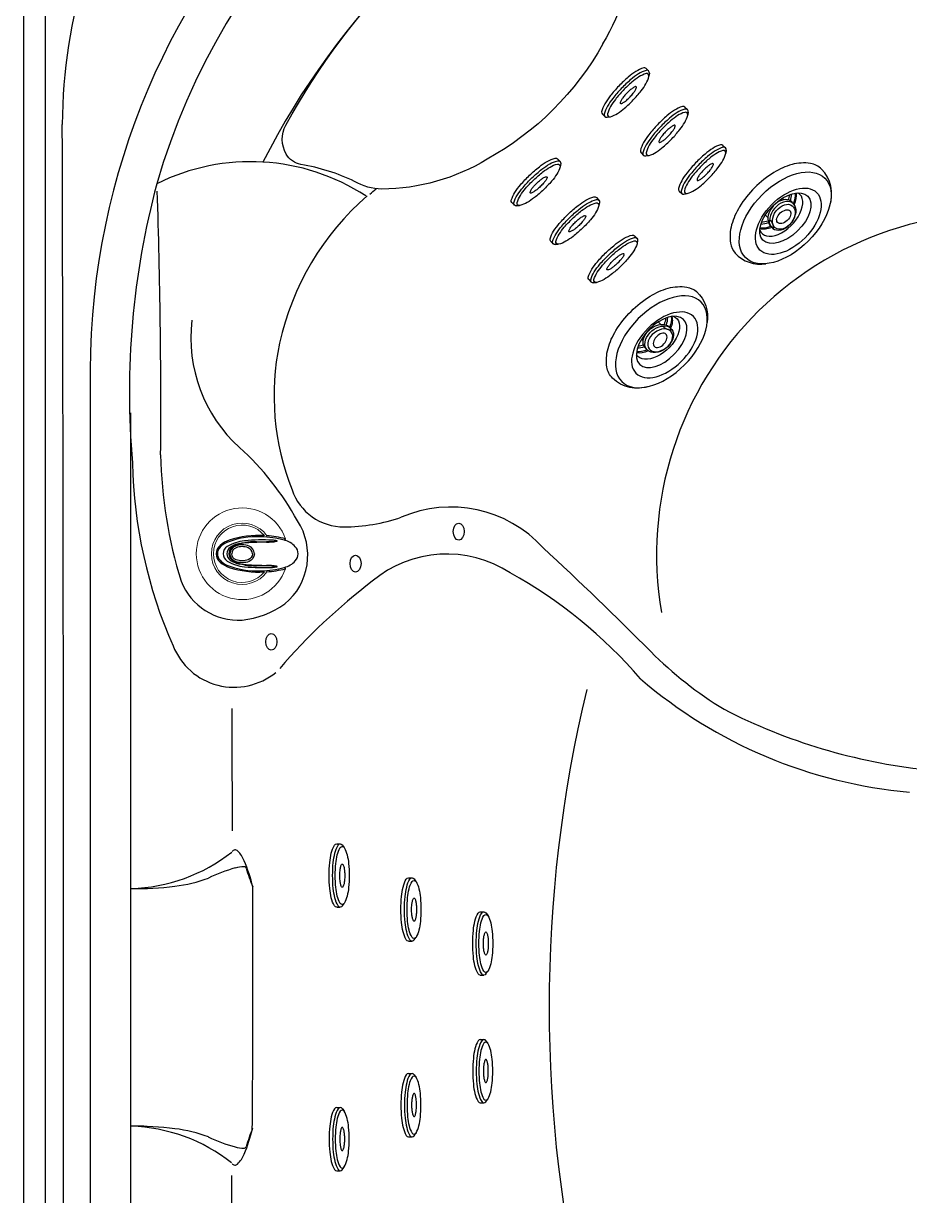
# Model space of a CAD drawing. Extents: x 528 to 612, y 788 to 934.
# Drawn here: x 528.23 to 554.33, y 842.09 to 876.61 of the extents above; entities that cross this region are included whole.
import ezdxf

# ---------------------------------------------------------------- set-up
doc = ezdxf.new("R2010")
doc.units = 0
doc.header["$MEASUREMENT"] = 0
doc.layers.add('1', color=4, linetype='Continuous')
doc.layers.add('2', color=7, linetype='Continuous')

# ---------------------------------------------------------------- blocks, each defined once
blk = doc.blocks.new('MJET')
at = {"layer": '1', "color": 3}
for p, q in [((-0.946, -0.157), (-0.852, -0.104)), ((-0.554, -0.74), (-0.502, -0.71))]:
    blk.add_line(p, q, dxfattribs=at)
at = {"layer": '1'}
blk.add_lwpolyline([(0.046, -2.04, 0.159602), (0.288, -1.764, 0.106361), (0.39, -1.23, 0.071169), (0.294, -0.656, 0.057483), (0, 0, 0.057483), (-0.436, 0.572, 0.071169), (-0.895, 0.93, 0.106361), (-1.412, 1.095, 0.139254), (-1.729, 1.037, 0.159602)], format="xyb", dxfattribs=at)
for centre, radius, start, end in [((-1.222, 0.134), 1.036, 119.3208, 174.577), ((-0.481, -1.132), 1.05, 236.7737, 300.1392)]:
    blk.add_arc(centre, radius, start, end, dxfattribs=at)
at = {"layer": '1', "color": 3}
for centre, radius, start, end in [((-0.134, -0.092), 0.966, 169.3755, 182.7087), ((-0.077, -0.06), 0.966, 172.9807, 184.5691), ((-1.256, -0.243), 0.0367, 125.7131, 173.0988), ((-1.077, -0.503), 0.352, 100.3995, 124.643), ((-1.136, -0.322), 0.165, 61.4818, 91.5367), ((-1.07, -0.2), 0.0266, 348.2864, 61.4818), ((-0.134, -0.092), 0.966, 238.8747, 251.0567), ((-0.077, -0.06), 0.966, 237.3676, 247.1634)]:
    blk.add_arc(centre, radius, start, end, dxfattribs=at)
at = {"layer": '1'}
blk.add_ellipse((-1.085, -0.649), major_axis=(-0.847, 1.421), ratio=0.582043, dxfattribs=at)
at = {"layer": '1', "color": 3}
for centre, major_axis, ratio in [((-1.202, -0.713), (-0.617, 1.016), 0.582633), ((-1.093, -0.651), (-0.462, 0.802), 0.562663), ((-1.041, -0.616), (-0.255, 0.321), 0.687109), ((-1.04, -0.617), (-0.121, 0.22), 0.601926)]:
    blk.add_ellipse(centre, major_axis=major_axis, ratio=ratio, dxfattribs=at)
for centre, major_axis, ratio, start_param, end_param in [((-0.931, -0.553), (-0.427, 0.679), 0.579291, 6.026519, 9.533585), ((-0.678, -0.427), (-0.427, 0.679), 0.579291, 6.578896, 7.179786), ((-0.644, -0.404), (-0.427, 0.679), 0.579291, 6.646969, 7.192996), ((-1.006, -0.596), (-0.285, 0.376), 0.697464, 6.107579, 11.857587), ((-1.168, -0.222), (-0.124, -0.017), 0.236606, 6.126494, 9.424778), ((-0.941, -0.561), (-0.285, 0.376), 0.697464, 2.921818, 6.286736), ((-0.678, -0.427), (-0.427, 0.679), 0.579291, 8.429339, 8.995074), ((-0.644, -0.404), (-0.427, 0.679), 0.579291, 8.436954, 8.937403)]:
    blk.add_ellipse(centre, major_axis=major_axis, ratio=ratio, start_param=start_param, end_param=end_param, dxfattribs=at)
blk = doc.blocks.new('MINI')
at = {"layer": '1', "color": 3}
for p, q in [((0.223, 0.931), (0.327, 0.931)), ((0.391, 0.895), (0.44, 0.828)), ((0.391, 0.895), (0.391, 0.895)), ((0.223, -0.932), (0.327, -0.932)), ((0.327, -0.932), (0.327, -0.932)), ((0.386, -0.902), (0.441, -0.828))]:
    blk.add_line(p, q, dxfattribs=at)
for points in [[(0.223, 0.931, 0.267867), (0.159, 0.895, 0.072378), (0.065, 0.659, 0.034036), (0.019, 0.384, 0.024706), (0, 0, 0.024706), (0.019, -0.384, 0.034036), (0.065, -0.659, 0.072378), (0.159, -0.895, 0.267867), (0.223, -0.932, 0.267867)], [(0.391, 0.895, 0.267867), (0.327, 0.931, 0.267867), (0.264, 0.895, 0.072378), (0.17, 0.659, 0.034036), (0.123, 0.384, 0.024706), (0.104, 0, 0.024706), (0.123, -0.384, 0.034036), (0.17, -0.659, 0.072378), (0.264, -0.895, 0.267867), (0.327, -0.932, 0.267867)], [(0.327, -0.932, 0.238458), (0.386, -0.902, 0.072378)]]:
    blk.add_lwpolyline(points, format="xyb", dxfattribs=at)
for points in [[(0.386, -0.855, 0.267867), (0.445, -0.822, 0.072378), (0.531, -0.605, 0.034036), (0.574, -0.352, 0.024706), (0.591, 0, 0.024706), (0.574, 0.352, 0.034036), (0.531, 0.605, 0.072378), (0.445, 0.822, 0.267867), (0.386, 0.855, 0.267867), (0.328, 0.822, 0.072378), (0.242, 0.605, 0.034036), (0.199, 0.352, 0.024706), (0.182, 0, 0.024706), (0.199, -0.352, 0.034036), (0.242, -0.605, 0.072378), (0.328, -0.822, 0.267867)], [(0.388, 0.343, 0.280852), (0.368, 0.331, 0.066452), (0.337, 0.244, 0.030521), (0.321, 0.143, 0.022038), (0.315, 0.003, 0.022038), (0.321, -0.137, 0.030521), (0.337, -0.238, 0.066452), (0.368, -0.325, 0.280852), (0.388, -0.337, 0.280852), (0.408, -0.325, 0.066452), (0.439, -0.238, 0.030521), (0.454, -0.137, 0.022038), (0.46, 0.003, 0.022038), (0.454, 0.143, 0.030521), (0.439, 0.244, 0.066452), (0.408, 0.331, 0.280852)]]:
    blk.add_lwpolyline(points, format="xyb", close=True, dxfattribs=at)
blk = doc.blocks.new('AIRVALVE')
at = {"layer": '1', "color": 3}
for points in [[(0, -0.361, -0.315142), (-0.226, -0.203, -0.18995), (-0.227, 0.196, -0.321841), (0, 0.358, -0.321841)], [(0, -0.361, 0.315142), (0.226, -0.203, 0.18995), (0.226, 0.196, 0.321841), (0, 0.358, 0.321841)], [(0, -0.301, -0.313827), (-0.177, -0.179, -0.191301), (-0.177, 0.18, -0.313824), (0, 0.302, -0.313824)], [(0, -0.301, 0.313827), (0.176, -0.179, 0.191301), (0.177, 0.18, 0.313824), (0, 0.302, 0.313824)]]:
    blk.add_lwpolyline(points, format="xyb", dxfattribs=at)
at = {"layer": '1', "linetype": 'Continuous', "lineweight": 0}
for centre, start, end in [((-0.001, 0), 89.9806, 250.9039), ((0, 0), 289.0961, 90.0194)]:
    blk.add_arc(centre, 1.35, start, end, dxfattribs=at)
at = {"layer": '1', "color": 3, "lineweight": 0}
for centre, radius, start, end in [((-0.001, 0), 0.904, 89.971, 234.0158), ((-0.001, 0), 0.846, 89.9691, 230.785), ((0, 0), 0.904, 305.9842, 90.029), ((0, 0), 0.846, 309.215, 90.0309)]:
    blk.add_arc(centre, radius, start, end, dxfattribs=at)
at = {"layer": '1', "color": 3}
for centre, radius, start, end in [((-0.001, 0.449), 0.316, 89.9436, 140.7663), ((-0.001, 0.458), 0.271, 89.8214, 134.6535), ((0, 0.449), 0.316, 39.2337, 90.0564), ((0, 0.458), 0.271, 45.3465, 90.1786), ((2.301, -0.493), 2.841, 162.114, 183.2782), ((1.83, -0.428), 2.334, 157.8169, 183.0748), ((0.288, 0.156), 0.727, 137.3155, 162.114), ((0.861, -0.196), 1.249, 149.361, 174.2752), ((0.285, 0.168), 0.679, 134.6535, 155.2206), ((0.537, -0.136), 0.873, 146.1687, 154.5984), ((-0.001, 0.314), 0.247, 89.9147, 149.361), ((0, 0.224), 0.227, 90.0848, 146.1687), ((0.016, 0.128), 0.266, 93.7523, 134.6301), ((0, 0.314), 0.247, 30.639, 90.0853), ((-0.001, 0.224), 0.227, 33.8313, 89.9152), ((-0.017, 0.128), 0.266, 45.3699, 86.2477), ((-0.538, -0.136), 0.873, 25.4016, 33.8313), ((-0.286, 0.168), 0.679, 24.7794, 45.3465), ((-0.862, -0.196), 1.249, 5.7248, 30.639), ((-0.289, 0.156), 0.727, 17.886, 42.6845), ((-1.831, -0.428), 2.334, 356.9252, 22.1831), ((-2.301, -0.493), 2.841, 356.7218, 17.886), ((-4.441, 0.724), 4.188, 348.9682, 350.9757), ((0.802, -0.203), 1.125, 159.5686, 175.7316), ((0.319, -0.032), 0.632, 154.5984, 170.9757), ((0.075, 0.068), 0.349, 134.6301, 159.5686), ((-0.076, 0.068), 0.349, 20.4314, 45.3699), ((-0.319, -0.032), 0.632, 9.0243, 25.4016), ((-0.803, -0.203), 1.125, 4.2684, 20.4314), ((4.441, 0.724), 4.188, 189.0243, 191.0318), ((4.917, -0.603), 5.325, 174.2752, 183.1265), ((2.459, -0.449), 2.815, 172.4176, 179.4691), ((6.947, -0.661), 7.288, 175.7316, 178.1966), ((-6.948, -0.661), 7.288, 1.8034, 4.2684), ((-2.46, -0.449), 2.815, 0.5309, 7.5824), ((-4.918, -0.603), 5.325, 356.8735, 5.7248), ((2.224, -0.515), 2.725, 180.8159, 195.4905), ((-6.839, -0.536), 6.484, 355.7451, 1.0002), ((10.219, -0.764), 10.561, 178.1966, 179.7723), ((-10.22, -0.764), 10.561, 0.2277, 1.8034), ((6.838, -0.536), 6.484, 178.9998, 184.2549), ((-2.225, -0.515), 2.725, 344.5095, 359.1841), ((2.713, -0.478), 3.255, 184.4542, 194.1778), ((0.602, -0.839), 1.003, 183.1265, 190.4498), ((-0.355, -1.015), 0.0297, 190.4498, 209.0932), ((-0.338, -1.006), 0.0492, 209.0932, 215.3978), ((-0.376, -1.032), 0.00301, 215.3978, 350.8779), ((-0.409, -1.014), 0.0406, 333.001, 349.5922), ((-2.094, -0.715), 1.752, 350.2174, 359.7723), ((2.093, -0.715), 1.752, 180.2277, 189.7826), ((0.408, -1.014), 0.0406, 190.4078, 206.999), ((0.375, -1.032), 0.00301, 189.1221, 324.6022), ((0.337, -1.006), 0.0492, 324.6022, 330.9068), ((0.354, -1.015), 0.0297, 330.9068, 349.5502), ((-0.603, -0.839), 1.003, 349.5502, 356.8735), ((-2.714, -0.478), 3.255, 345.8222, 355.5458), ((-0.438, -1.262), 0.0149, 250.8083, 302.5982), ((-0.438, -1.261), 0.0152, 302.5014, 335.002), ((-0.414, -1.27), 0.0106, 81.6045, 167.3023), ((-0.445, -1.375), 0.119, 70.118, 74.2786), ((-0.41, -1.276), 0.0151, 21.315, 66.3223), ((0.207, -1.099), 0.626, 193.2713, 228.3179), ((-0.208, -1.099), 0.626, 311.6821, 346.7287), ((0.409, -1.276), 0.0151, 113.6777, 158.685), ((0.444, -1.375), 0.119, 105.7214, 109.882), ((0.413, -1.27), 0.0106, 12.6977, 98.3955), ((0.437, -1.261), 0.0152, 204.998, 237.4986), ((0.437, -1.262), 0.0149, 237.4018, 289.1917), ((-0.001, -1.348), 0.301, 226.3593, 270.087), ((0, -1.348), 0.301, 269.913, 313.6407)]:
    blk.add_arc(centre, radius, start, end, dxfattribs=at)
blk = doc.blocks.new('2010 FLAIR')
at = {"layer": '1', "color": 3}
blk.add_line((0.642, 76.321), (0.642, 7.75), dxfattribs=at)
at = {"layer": '1', "color": 2}
blk.add_line((4.03, 62.448), (4.03, 62.448), dxfattribs=at)
at = {"layer": '1', "color": 3, "linetype": 'Continuous'}
for p, q in [((1.962, 60.785), (1.962, 23.285)), ((3.16, 45.537), (3.16, 59.541)), ((6.542, 46.168), (6.543, 46.165)), ((3.16, 45.531), (3.16, 45.537)), ((3.16, 38.54), (3.16, 45.531)), ((3.549, 45.555), (3.547, 45.537)), ((3.16, 38.534), (3.16, 38.54)), ((3.16, 24.53), (3.16, 38.534)), ((3.547, 38.534), (3.549, 38.516)), ((6.54, 37.897), (6.541, 37.899))]:
    blk.add_line(p, q, dxfattribs=at)
at = {"layer": '1'}
blk.add_lwpolyline([(76.321, 84.071), (7.75, 84.071, 0.414214), (0, 76.321), (0, 7.75, 0.414214), (7.75, 0), (76.321, 0, 0.414214), (84.071, 7.75), (84.071, 76.321, 0.414214)], format="xyb", close=True, dxfattribs=at)
blk.add_lwpolyline([(17.068, 70.405, -0.139939), (13.66, 67.011, -0.13657), (10.559, 66.131, -0.135613), (9.754, 66.358, 0.068851), (8.174, 66.855, -0.225097), (7.74, 67.163, -0.255346), (7.727, 68.014, -0.142373), (16.057, 76.344, -0.255346), (16.908, 76.331, -0.225097), (17.216, 75.897, 0.068851), (17.713, 74.317, -0.135613), (17.939, 73.511, -0.13657), (17.059, 70.411)], format="xyb", dxfattribs=at)
at = {"layer": '1', "color": 3}
for centre, radius, start, end in [((23.391, 60.68), 21.429, 90.2818, 179.7182), ((23.434, 60.637), 20.308, 106.1549, 163.8451), ((16.038, 68.033), 14.894, 144.1518, 180.0002), ((-8824.547, 42.035), 8825.729, 359.8312261, 0.1687739), ((6.692, 60.718), 6.218, 56.9427, 116.3983), ((26.842, 60.149), 23.723, 165.0041, 185.0321), ((15.499, 59.803), 8.155, 131.2436, 167.3439), ((4.341, 73.256), 9.34, 308.8366, 310.3833), ((9.275, 61.745), 4.344, 173.0934, 227.8932), ((14.88, 60.046), 7.499, 168.1199, 201.6922), ((0.784, 52.35), 8.32, 28.8167, 47.8932), ((17.247, 58.358), 14.04, 181.1836, 203.8696), ((9.431, 57.784), 1.602, 198.5554, 270.4369), ((12.589, 53.088), 3.679, 42.3896, 113.4062), ((6.513, 55.347), 1.861, 309.5744, 33.0143), ((9.401, 61.599), 5.417, 270.4369, 288.5769), ((9.401, 61.599), 5.417, 270.4369, 288.5769), ((12.471, 51.955), 3.426, 56.9536, 129.9042), ((-58.49, -24.176), 108.651, 44.89435, 47.21892), ((20.89, 40.617), 17.542, 127.2407, 139.51), ((7.596, 42.612), 13.952, 40.6881, 61.0953), ((6.138, 56.143), 2.722, 276.4854, 304.9834), ((6.204, 53.392), 1.933, 201.7048, 309.437), ((26.588, 60.588), 11.446, 224.8944, 238.6696), ((27.305, 62.327), 14.004, 229.3098, 265.0657), ((975.993, 52.743), 969.859, 180.112668, 180.325798), ((28.419, 65.998), 17.065, 242.8658, 263.8215), ((3.028, 50.548), 5.019, 271.6787, 308.2416), ((6.236, 46.563), 0.106, 46.2302, 146.0213), ((5.754, 46.06), 0.802, 21.0561, 46.2302), ((2.119, 44.497), 4.759, 13.1665, 22.894), ((7.564, 41.392), 4.927, 105.6102, 115.4345), ((6.51, 45.135), 1.038, 90.837, 105.2086), ((6.502, 46.112), 0.0625, 25.5723, 99.0819), ((13.369, 48.18), 7.109, 196.7019, 201.4407), ((3.355, 54.287), 8.757, 268.7265, 277.2715), ((3.9, 50.015), 4.451, 277.2715, 290.3455), ((-442.523, 42.79), 449.284, 359.44485, 0.35595), ((3.349, 29.774), 8.757, 82.6979, 91.2429), ((3.024, 33.513), 5.019, 51.7278, 88.2907), ((3.896, 34.045), 4.451, 69.6239, 82.6979), ((2.117, 39.564), 4.759, 337.0754, 346.8029), ((13.366, 35.875), 7.109, 158.5287, 163.2675), ((7.564, 42.666), 4.927, 244.5349, 254.3592), ((6.509, 38.923), 1.038, 254.7609, 269.1324), ((5.752, 37.999), 0.802, 313.7393, 338.9133), ((6.5, 37.947), 0.0625, 260.8875, 334.3971), ((6.233, 37.496), 0.106, 213.9481, 313.7393), ((-525.368, 36.576), 531.507, 359.64148, 0.05481)]:
    blk.add_arc(centre, radius, start, end, dxfattribs=at)
at = {"layer": '1', "color": 2}
for centre, radius, start, end in [((27.611, 56.459), 23.069, 116.9803, 153.0197), ((-189.953, 59.746), 193.999, 359.57451, 1.86848), ((28.715, 55.368), 10.067, 79.1895, 189.7565), ((17.579, 58.589), 13.542, 181.1997, 197.1976), ((6.33, 55.246), 1.812, 201.3889, 273.6431), ((55.562, 42.036), 40.079, 166.4963, 193.5039)]:
    blk.add_arc(centre, radius, start, end, dxfattribs=at)
at = {"layer": '1', "color": 3, "linetype": 'Continuous'}
blk.add_arc((3.16, 24.312), 14.227, 88.4416, 90.0001, dxfattribs=at)
at = {"layer": '1', "color": 2}
for centre in [(12.822, 56.044), (9.781, 55.102), (7.301, 52.797)]:
    blk.add_ellipse(centre, major_axis=(0, 0.25), ratio=0.649149, dxfattribs=at)
at = {"layer": '1', "rotation": 316.2446711448242}
for p in [(17.535, 69.163), (18.675, 68.023), (19.799, 66.899)]:
    blk.add_blockref('MINI', p, dxfattribs=at)
at = {"layer": '1'}
for p, xscale, rotation in [((14.907, 66.536), -0.9999999999999998, 133.7555706082533), ((16.048, 65.395), -0.9999999999999998, 133.7555706082533), ((17.172, 64.272), -0.9999999999999998, 133.7555706082533), ((9.003, 45.916), -1, 180), ((11.118, 44.916), -1, 180), ((13.233, 43.916), -1, 180)]:
    blk.add_blockref('MINI', p, dxfattribs=dict(at, xscale=xscale, rotation=rotation))
at = {"layer": '1', "color": 3, "rotation": 90}
blk.add_blockref('AIRVALVE', (6.441, 55.391), dxfattribs=at)
at = {"layer": '1'}
for p in [(13.233, 40.154), (11.118, 39.154), (9.003, 38.154)]:
    blk.add_blockref('MINI', p, dxfattribs=at)
at = {"layer": '2', "color": 1, "rotation": 104.2096693580119}
blk.add_blockref('MJET', (21.542, 66.173), dxfattribs=at)
at = {"layer": '2', "color": 1, "xscale": -1, "rotation": 345.7905723950645}
blk.add_blockref('MJET', (17.898, 62.529), dxfattribs=at)

msp = doc.modelspace()

# ---------------------------------------------------------------- block references
at = {"layer": '1'}
msp.add_blockref('2010 FLAIR', (528.234, 805.604), dxfattribs=at)

doc.saveas('drawing.dxf')
